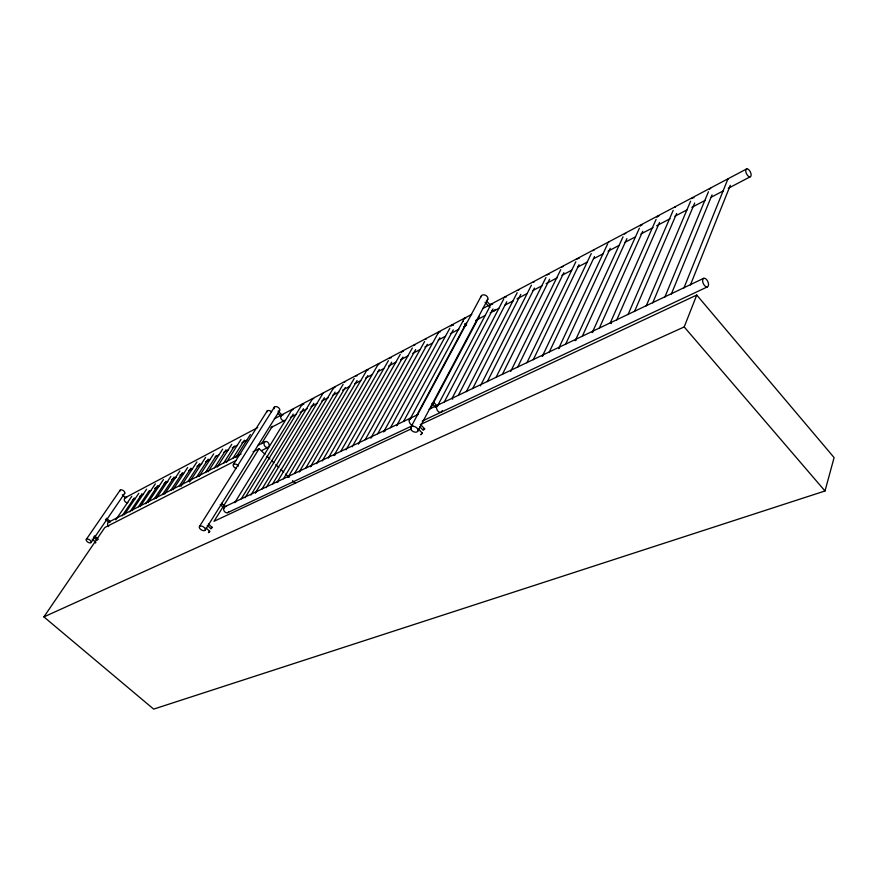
<?xml version="1.0" encoding="UTF-8"?>
<svg xmlns="http://www.w3.org/2000/svg" width="878" height="878" viewBox="0 0 878 878"><rect width="100%" height="100%" fill="white"/><g stroke="black" fill="none" stroke-linecap="round" stroke-linejoin="round"><path stroke-width="1.32" d="M210.918 528.721L212.103 527.382L210.918 528.721L207.285 525.406M435.389 407.063L436.893 405.614L435.477 407.107L431.965 403.529M423.679 429.243L424.678 428.782L423.24 430.297L419.662 426.686M106.457 518.239L110.09 521.455L109.081 522.443M236.039 460.478L104.811 527.546L43.9 616.894L153.65 709.117L825.002 490.978L834.1 457.592L696.748 295.041L421.264 424.162M412.847 425.292A3.841 2.645 64.8 0 1 410.037 423.459A3.841 2.645 64.8 0 1 409.214 419.794L409.938 418.466A3.841 2.645 64.8 0 1 411.211 417.983M43.9 616.894L684.203 326.934L696.748 295.041M690.415 284.977L730.298 185.324M683.929 287.951L727.653 179.639A2.294 1.888 15.1 0 1 728.4 178.936M671.33 294.075L712.036 194.905M664.855 297.049L708.436 191.755M652.705 302.888L694.674 203.048M646.23 305.917L690.613 201.183M634.487 311.569L676.653 213.486M628.011 314.598L673.185 210.38M228.697 511.764A3.325 2.601 64.1 0 1 225.218 512.203A3.325 2.601 64.1 0 1 223.714 508.099L224.472 506.88A3.325 2.601 64.1 0 1 226.447 506.474M616.663 320.064L659.532 222.463M610.21 323.082L656.107 219.379M599.235 328.361L642.762 231.254M592.244 332.619L639.393 228.192M582.202 336.483L626.914 238.629M575.211 340.73L623.029 236.83M565.531 344.428L610.254 248.298M558.551 348.665L607.565 244.051M549.211 352.199L594.494 256.563M542.253 356.424L591.267 253.577M533.275 359.739L579.019 264.706M526.888 362.779L575.847 261.732M517.647 367.18L563.874 272.652M510.678 371.449L560.746 269.689M502.337 374.478L549.628 279.215M495.993 377.518L545.94 277.503M487.345 381.623L534.461 288.072M481.023 384.652L531.42 285.152M472.66 388.625L520.797 294.349M466.35 391.643L517.186 292.67M458.305 395.407L506.771 301.736M451.994 398.48L503.829 298.849M444.202 402.124L493.03 308.946M437.266 406.393L489.485 307.289M417.917 430.966L487.806 299.31M430.363 408.72L479.542 316.025M416.809 415.184L466.284 322.983M410.695 427.542L481.144 296.193M409.214 419.794L409.938 418.466M409.916 419.421L462.816 321.359M403.551 421.451L453.278 329.832M396.636 425.742L449.843 328.218M390.523 427.663L439.856 337.734M383.62 431.943L438.429 332.542M377.727 433.754L427.323 344.308M370.856 438.012L424.612 341.531M365.182 439.735L415.667 349.576M358.323 443.983L412.331 348.006M352.199 446.781L402.914 357.105M400.269 354.361L346.031 449.832A1.943 1.207 29.6 0 1 346.459 449.371M340.818 451.292L391.676 362.186M333.958 455.583L388.405 360.639M328.273 458.129L379.329 369.495M322.27 460.961L378.286 364.15M316.618 463.683L367.849 375.521M310.636 466.492L366.839 370.198M305.764 468.139L357.083 380.547M354.218 378.484L299.211 471.936A1.877 1.119 30.3 0 1 299.804 471.662M294.525 473.494L345.306 387.549M343.133 384.355L287.995 477.281A1.866 1.097 30.5 0 1 289.4 477.083M283.495 478.751L335.1 392.093M333.651 387.747L276.976 482.527A1.844 1.076 30.6 0 1 277.931 482.252M272.652 483.921L324.388 397.712M266.846 486.522L322.259 394.573M262.039 488.925L313.819 403.276M255.509 492.745L312.436 398.963A1.712 1.087 31.4 0 1 313.753 398.733M250.867 495.082L303.459 408.72M245.05 497.727L302.087 404.44M241.285 498.814L293.252 414.065M125.96 497.606L126.86 496.904L126.191 497.321A2.755 2.261 60.2 0 0 124.446 500.438A2.755 2.261 60.2 0 0 127.782 502.534M261.523 443.697L272.334 426.291M265.024 454.321L259.131 448.68L214.034 521.291L411.343 428.815M223.714 508.099L224.472 506.88M205.123 530.224A3.402 1.844 31.4 0 0 201.951 526.152A3.402 1.844 31.4 0 0 199.877 528.611A3.402 1.844 31.4 0 0 205.123 530.224L279.544 410.761M488.783 305.665L490.111 304.864L486.467 300.869M199.504 526.438L274.353 407.162M233.416 464.528L267.142 411.047M232.824 458.448L244.402 440.152M235.886 457.482L250.395 434.511M226.491 462.311L241.011 439.461M223.55 463.211L234.426 446.145M214.43 467.908L226.03 449.788M217.228 467.063L231.77 444.323M208.119 471.738L222.672 449.108M205.441 472.518L216.328 455.627M196.595 477.072L208.218 459.128M199.152 476.348L213.705 453.827M189.593 482L205.617 457.35M187.881 481.55L199.504 463.705M179.299 485.962L190.932 468.204M180.901 486.467L196.924 461.938M173.054 489.748L187.629 467.557M170.848 490.308L182.47 472.627M162.518 494.588L174.14 476.995M164.614 494.084L179.924 470.893M154.308 498.814L165.942 481.309M156.306 498.353L170.881 476.381M148.119 502.556L163.418 479.597M145.693 503.763L157.842 485.545M138.483 506.727L149.117 490.868M140.107 506.606L155.34 483.855M129.867 511.896L142.017 493.853A1.493 0.801 33 0 1 141.852 493.996M132.15 510.689L146.615 489.178M122.119 515.869L134.257 497.914M124.314 514.717L138.779 493.315M115.83 519.809L131.799 496.268M91.071 542.549A2.864 1.438 32.9 0 0 88.217 539.158A2.864 1.438 32.9 0 0 86.768 541.177A2.864 1.438 32.9 0 0 91.071 542.549L124.72 493.326M86.296 539.377L120.099 490.22M224.186 507.111L223.846 507.879L225.053 506.606L221.454 503.248M97.864 539.564L97.085 540.179L93.408 536.941M95.493 543.021L95.856 542.352L92.168 539.114M224.351 506.946L418.071 414.504M489.496 304.984L746.739 168.883M125.631 497.475L257.693 427.608M280.719 415.426L274.408 418.751M471.705 314.39L281.662 414.921L280.96 416.04L281.904 414.899L278.041 411.123M482.571 308.639L487.422 306.082M132.633 499.988L135.069 498.715M139.92 496.18L143.564 494.27M148.426 491.735L150.851 490.462M154.495 488.552L159.346 486.017M164.208 483.471L167.841 481.561M171.484 479.662L176.346 477.116M179.99 475.207L183.634 473.308M188.485 470.762L192.128 468.852M196.979 466.317L201.841 463.771M205.485 461.872L210.336 459.326M215.198 456.79L218.841 454.881M223.692 452.335L228.543 449.799M232.187 447.89L237.049 445.355M241.9 442.808L246.762 440.262M271.039 427.564L284.395 420.573M290.453 417.401L296.512 414.229M300.144 412.331L307.41 408.533M311.042 406.624L317.101 403.452M321.941 400.917L327.999 397.756M332.839 395.221L338.897 392.049M342.53 390.15L349.795 386.342M354.646 383.807L360.704 380.635M365.544 378.1L371.603 374.939M377.661 371.767L383.708 368.595M388.559 366.06L395.824 362.263M400.664 359.728L407.941 355.919M412.781 353.384L420.046 349.576M424.897 347.04L432.163 343.243M438.221 340.071L445.486 336.274M450.326 333.739L458.81 329.294M463.65 326.759L466.075 325.497M475.733 320.437L485.446 315.356M490.297 312.82L498.803 308.365M504.872 305.193L513.367 300.748M517.01 298.838L526.723 293.757M532.792 290.574L542.505 285.493M546.149 283.583L557.08 277.865M561.942 275.33L571.655 270.248M577.724 267.066L587.437 261.984M593.506 258.801L603.219 253.72M608.081 251.185L619.001 245.456M625.081 242.284L634.794 237.203M640.863 234.02L653.002 227.665M656.645 225.767L670.002 218.776M674.864 216.229L687.002 209.875M691.864 207.34L705.221 200.349M711.29 197.166L723.428 190.811M728.29 188.276L750.141 176.84A4.335 2.129 64 0 0 749.395 170.398A4.335 2.129 64 0 0 745.773 171.353A4.335 2.129 64 0 0 750.141 176.84M108.916 522.004L241.088 454.025M258.066 445.3L265.332 441.557M253.062 451.775L259.131 448.68M261.765 450.524L267.845 447.429A3.205 2.404 62.4 0 0 267.933 442.314A3.205 2.404 62.4 0 0 263.993 443.741A3.205 2.404 62.4 0 0 267.845 447.429M429.079 409.247L703.739 278.282M227.654 512.642L412.43 425.687M422.219 421.078L707.416 286.865A4.675 2.491 65.4 0 0 706.691 279.709A4.675 2.491 65.4 0 0 702.62 281.158A4.675 2.491 65.4 0 0 707.416 286.865M110.09 521.455L109.432 521.916A2.788 2.327 60.8 0 1 110.156 521.938M209.677 531.3L208.492 532.639L209.721 531.355L206.045 527.974M422.373 433.15L420.847 434.621L422.373 433.15L417.994 428.683M94.429 535.821L98.106 539.048M105.459 519.348L109.081 522.564M122.294 494.753L125.85 497.947M208.481 524.056L212.103 527.382M220.279 504.576L223.846 507.879M266.989 456.198L269.941 459.029M271.906 460.906L273.87 462.794M275.835 464.671L278.787 467.491M280.751 469.379L283.704 472.199M285.668 474.087L288.61 476.908M292.539 480.672L295.491 483.493M277.81 413.231L280.719 416.062M420.31 424.326L424.711 428.881M433.469 402.069L436.926 405.702M485.051 302.241L488.651 306.159M684.203 326.934L825.002 490.978M119.979 491.032A2.788 1.482 33.3 0 1 122.964 490.374A2.788 1.482 33.3 0 1 124.424 493.59M266.879 412.034A3.139 1.921 32.2 0 1 268.416 410.498A3.139 1.921 32.2 0 1 271.565 411.848M236.391 468.534A3.249 1.877 31.8 0 1 233.274 465.889A3.249 1.877 31.8 0 1 234.821 464.012A3.249 1.877 31.8 0 1 238.476 466.009M108.652 526.559A2.788 2.327 60.8 0 1 108.378 522.3M284.922 420.277A3.15 2.327 61.9 0 1 280.806 418.06A3.15 2.327 61.9 0 1 283.199 414.8M274.243 408.764A3.161 1.954 32.1 0 1 275.758 406.602A3.161 1.954 32.1 0 1 279.456 408.753A3.161 1.954 32.1 0 1 278.578 411.277M466.602 324.959A3.622 2.316 63 0 1 464.594 323.85M463.288 321.403A3.622 2.316 63 0 1 465.702 318.352M561.953 267.241A2.052 1.558 25.1 0 1 562.183 266.901M562.963 266.495A2.052 1.558 25.1 0 1 563.456 266.451M577.044 259.262A2.074 1.58 24.4 0 1 577.285 258.922M578.075 258.505A2.074 1.58 24.4 0 1 579.096 258.527M452.302 399.029A2.107 1.405 27.3 0 1 452.785 399.018M504.674 297.313A1.975 1.438 27.2 0 1 506.332 296.973M610.858 323.532A2.349 1.734 21.8 0 1 611.428 323.488M657.073 217.316A2.184 1.745 20.1 0 1 657.216 216.877M657.49 216.504A2.184 1.745 20.1 0 1 658.906 215.988M674.556 207.482A2.217 1.789 19 0 1 675.445 207.01M437.474 406.097A2.085 1.383 27.7 0 1 437.782 405.877M490.681 305.237A1.954 1.416 27.6 0 1 491.274 304.337M491.669 304.194A1.954 1.416 27.6 0 1 492.602 304.227M575.869 340.115A2.294 1.668 23.3 0 1 576.352 339.962M624.423 233.998A2.14 1.679 22.1 0 1 625.784 233.493M592.518 332.257A2.327 1.701 22.6 0 1 592.913 331.994M640.38 226.129A2.162 1.712 21.2 0 1 640.523 225.712M640.786 225.339A2.162 1.712 21.2 0 1 642.169 224.834M691.688 198.658A2.239 1.822 17.8 0 1 694.026 197.791M709.479 189.253A2.272 1.855 16.5 0 1 710.708 188.364M480.409 385.859A2.151 1.471 26.5 0 1 480.628 385.552M533.198 282.156A2.008 1.493 26.2 0 1 534.098 281.97M559.187 348.061A2.272 1.624 23.9 0 1 559.659 347.907M608.136 242.822A2.118 1.646 22.9 0 1 608.761 242.207M542.494 356.084A2.239 1.591 24.5 0 1 542.867 355.831M592.683 250.779A2.096 1.613 23.7 0 1 593.989 250.307M518.426 290.256A1.986 1.471 26.7 0 1 519.37 289.542M547.159 275.055A2.03 1.526 25.7 0 1 547.389 274.726M548.146 274.331A2.03 1.526 25.7 0 1 549.134 274.353M442.238 410.553A3.918 2.634 64.9 0 1 439.252 412.155A3.918 2.634 64.9 0 1 436.52 407.985A3.918 2.634 64.9 0 1 438.561 404.945M481.001 296.885A3.677 2.678 28.1 0 1 485.929 295.491A3.677 2.678 28.1 0 1 486.851 300.342M494.457 310.614A3.688 2.316 63.1 0 1 491.932 310.428M489.957 307.344A3.688 2.316 63.1 0 1 492.349 304.271M495.071 309.429A3.688 2.316 63.1 0 1 494.841 310.11M355.59 376.146A1.767 1.163 30.7 0 1 356.973 375.894M310.494 466.756A1.899 1.141 30.2 0 1 311.24 466.207M367.092 370A1.789 1.185 30.5 0 1 368.244 369.934M255.377 492.986A1.811 1.043 30.9 0 1 256.058 492.492M371.021 437.738A1.986 1.251 29.1 0 1 371.679 437.431M425.874 339.49A1.866 1.284 29.3 0 1 426.39 338.645M235.677 502.37A1.789 1.01 31.2 0 0 234.777 502.622L291.913 409.817A1.69 1.054 31.7 0 0 291.759 410.355M292.44 409.543A1.69 1.054 31.7 0 1 293.186 409.598M384.092 431.449A1.997 1.273 28.9 0 1 384.915 431.328M438.418 333.256A1.877 1.317 29 0 1 440.152 331.939M302.01 405.307A1.701 1.065 31.5 0 1 302.317 404.253A1.701 1.065 31.5 0 1 303.788 404.363M401.619 352.693A1.833 1.24 29.9 0 1 401.608 352.001M401.773 351.727A1.833 1.24 29.9 0 1 403.243 351.441M358.487 443.708A1.965 1.229 29.4 0 1 358.762 443.511M413.67 345.636A1.844 1.262 29.6 0 1 414.888 344.988M396.823 425.457A2.019 1.306 28.6 0 1 397.119 425.248M451.083 326.166A1.899 1.339 28.7 0 1 453.366 325.365M410.103 419.135A2.041 1.328 28.3 0 1 410.399 418.916M464.034 319.318A1.921 1.361 28.4 0 1 464.978 318.308M333.552 388.647A1.745 1.119 31.1 0 1 335.001 387.505M334.123 455.309A1.932 1.185 29.8 0 1 335.166 455.013M389.711 358.597A1.822 1.218 30.1 0 1 391.379 357.719M378.078 364.743A1.8 1.196 30.3 0 1 379.713 363.876M266.144 487.685A1.833 1.065 30.8 0 1 266.385 487.509M322.819 393.662A1.734 1.097 31.2 0 1 323.51 393.114M344.385 382.259A1.756 1.141 30.9 0 1 345.482 381.678M411.08 429.737A4.006 2.59 28.1 0 0 417.544 431.537A4.006 2.59 28.1 0 0 414.317 426.478A4.006 2.59 28.1 0 0 411.08 429.737"/></g></svg>
